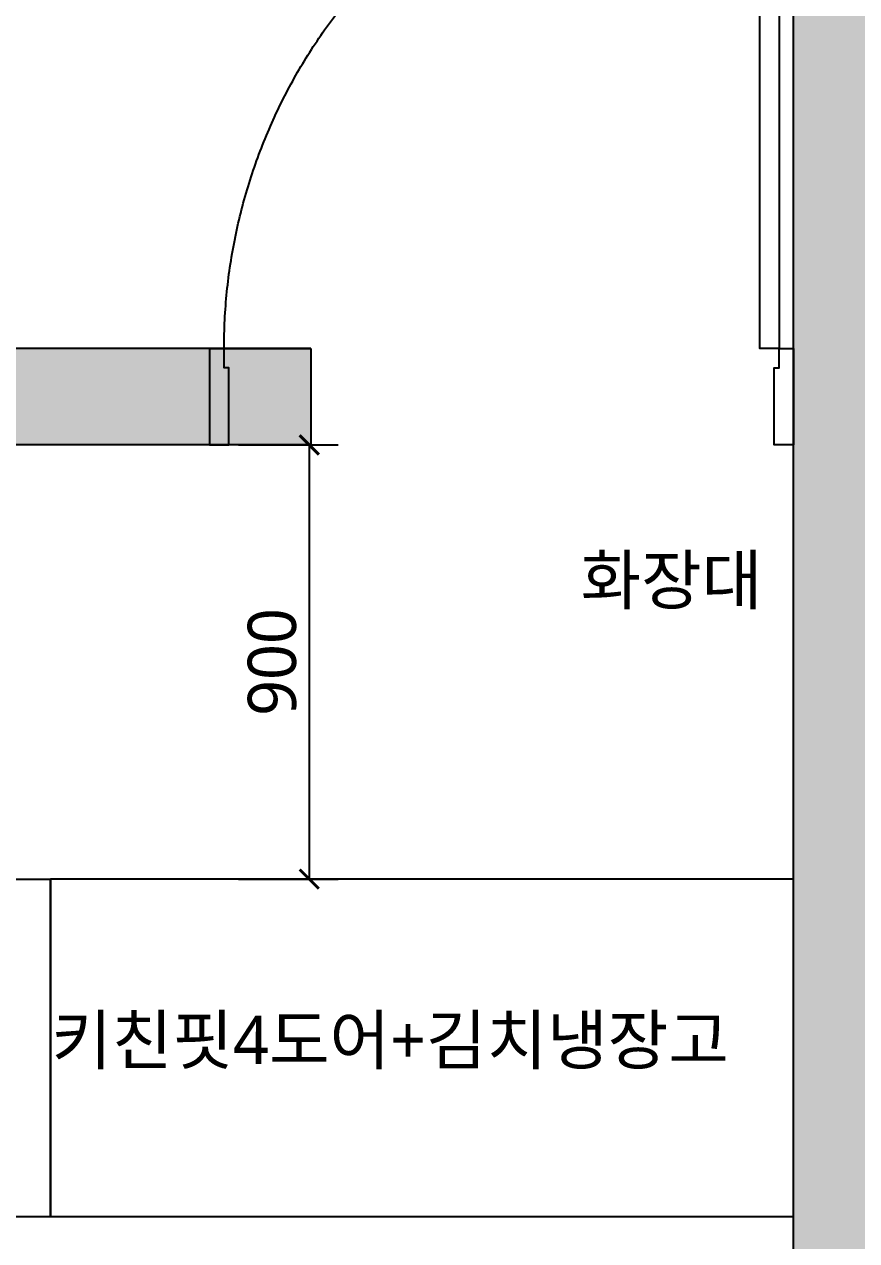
# Model space of a CAD drawing. Header units: millimetres. Extents: x 0 to 460473, y -68369 to 85219.
# Drawn here: x 258482 to 260206, y 35777 to 38299 of the extents above; entities that cross this region are included whole.
import ezdxf

# ---------------------------------------------------------------- set-up
doc = ezdxf.new("R2010")
doc.units = ezdxf.units.MM
doc.header["$LTSCALE"] = 50
doc.linetypes.add('CENTER2', pattern=[28.575, 19.05, -3.175, 3.175, -3.175])
doc.linetypes.add('HIDDEN2', pattern=[0.1875, 0.125, -0.0625])
for name, color, linetype in [('DIM', 7, 'Continuous'), ('fur', 6, 'Continuous'), ('ha', 8, 'Continuous'), ('hid', 8, 'HIDDEN2'), ('text', 7, 'Continuous'), ('wall', 2, 'Continuous'), ('win', 4, 'Continuous')]:
    doc.layers.add(name, color=color, linetype=linetype)
doc.styles.add('N 맑은고딕', font='malgun.ttf')
doc.styles.add('맑은 고딕', font='malgun.ttf')
doc.dimstyles.new('DH IN40', dxfattribs={"dimscale": 40, "dimtxt": 2.5, "dimasz": 1, "dimexe": 1.5, "dimexo": 1.5, "dimtad": 1, "dimdec": 7, "dimlunit": 6, "dimtxsty": '맑은 고딕', "dimblk": 'ARCHTICK', "dimcen": 2.5, "dimclrd": 256, "dimclre": 256, "dimclrt": 256, "dimadec": 0, "dimazin": 0, "dimtfac": 1, "dimtdec": 7, "dimtix": 1, "dimtmove": 0, "dimatfit": 3, "dimldrblk": 'ARCHTICK', "dimfxl": 1, "dimtfillclr": 1, "dimlwd": -1, "dimlwe": -1, "dimarcsym": 0})

# ---------------------------------------------------------------- blocks, each defined once
blk = doc.blocks.new('EWEDSF')
at = {"layer": 'ha', "transparency": 33554559}
h = blk.add_hatch(color=256, dxfattribs=at)
h.dxf.hatch_style = 1
h.paths.add_polyline_path([(221644, 39079.7), (221234, 39079.7), (221234, 28399.7), (221644, 28399.7), (221644, 28599.7), (221434, 28599.7), (221434, 29629.7), (222444, 29629.7), (222444, 29829.7), (221434, 29829.7), (221434, 34179.7), (222174, 34179.7), (222174, 34379.7), (221434, 34379.7), (221434, 36479.7), (222874, 36479.7), (222874, 34379.7), (222874, 34179.7), (224134, 34179.7), (224134, 34379.7), (223224, 34379.7), (223224, 37426.7), (223974, 37426.7), (223974, 37626.7), (222874, 37626.7), (222874, 36679.7), (222054, 36679.7), (222054, 37854.7), (221434, 37854.7), (221434, 38879.7), (221644, 38879.7)])
h.paths.add_polyline_path([(221434, 37754.7), (221954, 37754.7), (221954, 37454.7), (221954, 36679.7), (221434, 36679.7), (221434, 37454.7)], flags=16)
h.paths.add_polyline_path([(224484, 39079.2), (224244, 39079.2), (224244, 38879.7), (224484, 38879.7)])
h.paths.add_polyline_path([(226084, 37626.7), (225174, 37626.7), (225174, 37426.7), (226084, 37426.7)])
h = blk.add_hatch(color=256, dxfattribs=at)
h.dxf.hatch_style = 1
h.paths.add_polyline_path([(228854, 34359.7), (227259, 34359.7), (227259, 37049.7), (227259, 38269.7), (230434, 38269.7), (230434, 37049.7), (229959, 37049.7), (229959, 34359.7), (229784, 34359.7), (229784, 34159.7), (230134, 34159.7), (230134, 35199.7), (230184, 35199.7), (230184, 35399.7), (230134, 35399.7), (230134, 36849.7), (230634, 36849.7), (230634, 38469.7), (227259, 38469.7), (227259, 39079.7), (227084, 39079.7), (227084, 34159.7), (228854, 34159.7)])
at = {"layer": 'hid', "linetype": 'ByBlock'}
blk.add_line((225874, 37626.7), (226084, 37626.7), dxfattribs=at)
at = {"layer": 'wall', "color": 2}
for p, q in [((227084, 34159.7), (227084, 39079.7)), ((226084, 37626.7), (222874, 37626.7)), ((226084, 37626.7), (226084, 37426.7)), ((226084, 37426.7), (223224, 37426.7))]:
    blk.add_line(p, q, dxfattribs=at)
blk = doc.blocks.new('_ArchTick')
at = {"color": 0, "linetype": 'ByBlock', "const_width": 0.15}
blk.add_lwpolyline([(-0.5, -0.5), (0.5, 0.5)], dxfattribs=at)
blk = doc.blocks.new('*D238')
at = {"layer": 'Defpoints', "color": 0, "transparency": 16777216}
for p in [(258865.7, 37426.7), (258865.7, 36526.7), (259072.1, 36526.7)]:
    blk.add_point(p, dxfattribs=at)
at = {"layer": 'DIM', "transparency": 16777216}
for p, q in [((258925.7, 37426.7), (259132.1, 37426.7)), ((259072.1, 37426.7), (259072.1, 36526.7)), ((258925.7, 36526.7), (259132.1, 36526.7))]:
    blk.add_line(p, q, dxfattribs=at)
at = {"layer": 'DIM', "transparency": 16777216, "xscale": 40, "yscale": 40, "zscale": 40}
for p, rotation in [((259072.1, 37426.7), 90), ((259072.1, 36526.7), 270)]:
    blk.add_blockref('_ArchTick', p, dxfattribs=dict(at, rotation=rotation))
at = {"layer": 'DIM', "transparency": 16777216, "insert": (258995.4, 36976.7), "char_height": 100, "attachment_point": 5, "rotation": 90, "style": '맑은 고딕'}
blk.add_mtext('900', dxfattribs=at)
blk = doc.blocks.new('*U231')
at = {"layer": 'win', "linetype": 'Continuous', "transparency": 33554687}
for points in [[(30, 1350), (30, 200), (70, 200), (70, 1350)], [(0, 200), (0, 0), (40, 0), (40, 160), (30, 160), (30, 200)], [(1210, 200), (1210, 0), (1170, 0), (1170, 160), (1180, 160), (1180, 200)]]:
    blk.add_lwpolyline(points, close=True, dxfattribs=at)
at = {"layer": 'win', "linetype": 'CENTER2', "ltscale": 20, "transparency": 33554687}
blk.add_arc((30, 200), 1150, 0, 90, dxfattribs=at)

msp = doc.modelspace()

# ---------------------------------------------------------------- linework, layer by layer
at = {"layer": 'fur'}
for p, q in [((260075.69511427, 36526.695099), (258535.69511427, 36526.695099)), ((258535.69511427, 35826.695099), (258535.69511427, 36526.695099)), ((260075.69511427, 35826.695099), (260075.69511427, 36526.695099)), ((260075.69511427, 35826.695099), (258535.69511427, 35826.695099))]:
    msp.add_line(p, q, dxfattribs=at)
msp.add_lwpolyline([(257935.69511427, 36526.695099), (258535.69511427, 36526.695099), (258535.69511427, 35826.695099), (257935.69511427, 35826.695099)], close=True, dxfattribs=at)

# ---------------------------------------------------------------- block references
at = {"layer": 'ha'}
msp.add_blockref('EWEDSF', (32991.69642986, 0), dxfattribs=at)
at = {"layer": 'win', "linetype": 'Continuous', "xscale": -1}
msp.add_blockref('*U231', (260075.69513439, 37426.69510123), dxfattribs=at)

# ---------------------------------------------------------------- texts
at = {"layer": 'text', "char_height": 100, "attachment_point": 1, "style": 'N 맑은고딕'}
for s, insert in [('화장대', (259634.44783019, 37196.84047533)), ('키친핏4도어+김치냉장고', (258537.73058198, 36243.34195717))]:
    msp.add_mtext_dynamic_manual_height_columns(s, width=2503.2681092748, gutter_width=500, heights=[0], dxfattribs=dict(at, insert=insert))

# ---------------------------------------------------------------- dimensions: what is measured, and where the dimension line sits
at = {"layer": 'DIM'}
dim = msp.add_linear_dim(base=(259072.0934442665, 36526.6950990021), p1=(258865.6951142748, 37426.695099002), p2=(258865.6951142748, 36526.695099002), angle=90, dimstyle='DH IN40', dxfattribs=at)
dim.commit()
dim.dimension.update_dxf_attribs({"geometry": '*D238', "text_midpoint": (258995.4290420925, 36976.695099002)})

doc.saveas('drawing.dxf')
